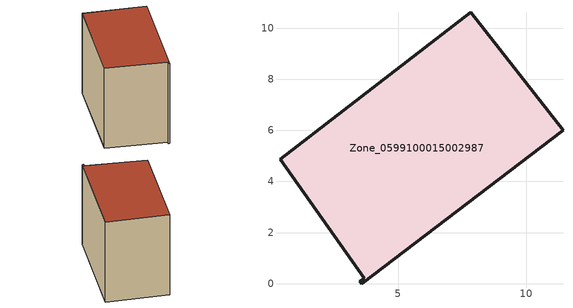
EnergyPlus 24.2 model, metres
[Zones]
Zone_0599100015002987
 floor ground (C_G): 3.5,0.09 3.66,0.22 0.38,4.87 7.84,10.62 11.45,6 3.57,0 z0.8
 wall outside (C_F): 3.57,0 11.45,6 7.84,10.62 0.38,4.87 3.66,0.22 3.5,0.09 3.57,0 z0.8:9.08
 roof outside (C_R): 3.66,0.22 3.5,0.09 3.57,0 11.45,6 7.84,10.62 0.38,4.87 z9.08
[BUILDING]
Pand.0599100015002987: North Axis=0; Terrain=City; Loads Convergence Tolerance Value=0.04; Temperature Convergence Tolerance Value=0.4; Solar Distribution=FullExterior; Maximum Number of Warmup Days=25; Minimum Number of Warmup Days=1
[Site:Location]
Rotterdam.The.Hague.AP_ZH_NLD Design_Conditions: Latitude=51.96; Longitude=4.45; Time Zone=1; Elevation=-4.5
[SITE:GROUNDTEMPERATURE:BUILDINGSURFACE]
18, 18, 18, 18, 18, 18, 18, 18, 18, 18, 18, 18
[MATERIAL] Thermal Absorptance=0.9; Solar Absorptance=0.7; Visible Absorptance=0.7
Name | Roughness | Thickness | Conductivity | Density | Specific Heat
G.TI.1965-1974 | MediumSmooth | 0.15 | 0.882353 | 540 | 1210
F.TI.1965-1974 | Rough | 0.3 | 0.697674 | 1920 | 840
R.TI.1965-1974 | MediumRough | 0.2 | 0.232558 | 1500 | 1000
[CONSTRUCTION]
C_G: G.TI.1965-1974
C_F: F.TI.1965-1974
C_R: R.TI.1965-1974
[ZONE]
Zone_0599100015002987: Type=1; Multiplier=1; Ceiling Height=Autocalculate; Volume=Autocalculate; Floor Area=autocalculate; Part of Total Floor Area=Yes
[ZONEINFILTRATION:DESIGNFLOWRATE]
Infil_Zone_0599100015002987: Zone or ZoneList or Space or SpaceList=Zone_0599100015002987; Schedule=AlwaysOn; Design Flow Rate Calculation Method=Flow/Area; Flow Rate per Floor Area=0.003; Constant Term Coefficient=1; Temperature Term Coefficient=0; Velocity Term Coefficient=0; Velocity Squared Term Coefficient=0
[HVACTEMPLATE:ZONE:IDEALLOADSAIRSYSTEM]
Zone_0599100015002987: Maximum Heating Supply Air Temperature=50; Minimum Cooling Supply Air Temperature=13; Maximum Heating Supply Air Humidity Ratio=0.0156; Minimum Cooling Supply Air Humidity Ratio=0.0077; Heating Limit=NoLimit; Cooling Limit=NoLimit; Dehumidification Control Type=ConstantSensibleHeatRatio; Cooling Sensible Heat Ratio=0.7; Dehumidification Setpoint=60; Humidification Control Type=None; Humidification Setpoint=30; Outdoor Air Method=None; Outdoor Air Flow Rate per Person=0.00944; Outdoor Air Flow Rate per Zone Floor Area=0; Outdoor Air Flow Rate per Zone=0; Demand Controlled Ventilation Type=None; Outdoor Air Economizer Type=NoEconomizer; Heat Recovery Type=None; Sensible Heat Recovery Effectiveness=0.7; Latent Heat Recovery Effectiveness=0.65
[ZONECONTROL:THERMOSTAT]
ThermostatControl_Zone_0599100015002987: Zone or ZoneList=Zone_0599100015002987; Control Type Schedule=DualSetpointControlType; Control 1=Thermostat_Zone_0599100015002987; Temperature Difference Between Cutout And Setpoint=0
[THERMOSTATSETPOINT:DUALSETPOINT]
Thermostat_Zone_0599100015002987: Heating Setpoint Temperature Schedule=HeatingSetpoint_Zone_0599100015002987; Cooling Setpoint Temperature Schedule=CoolingSetpoint_Zone_0599100015002987
[SCHEDULE:COMPACT]
HeatingSetpoint_Zone_0599100015002987: Through: 12/31, For: AllDays, Until: 24:00, 21
CoolingSetpoint_Zone_0599100015002987: Through: 12/31, For: AllDays, Until: 24:00, 24
DualSetpointControlType: Through: 12/31, For: AllDays, Until: 24:00, 4
AlwaysOn: Through: 12/31, For: AllDays, Until: 24:00, 1
